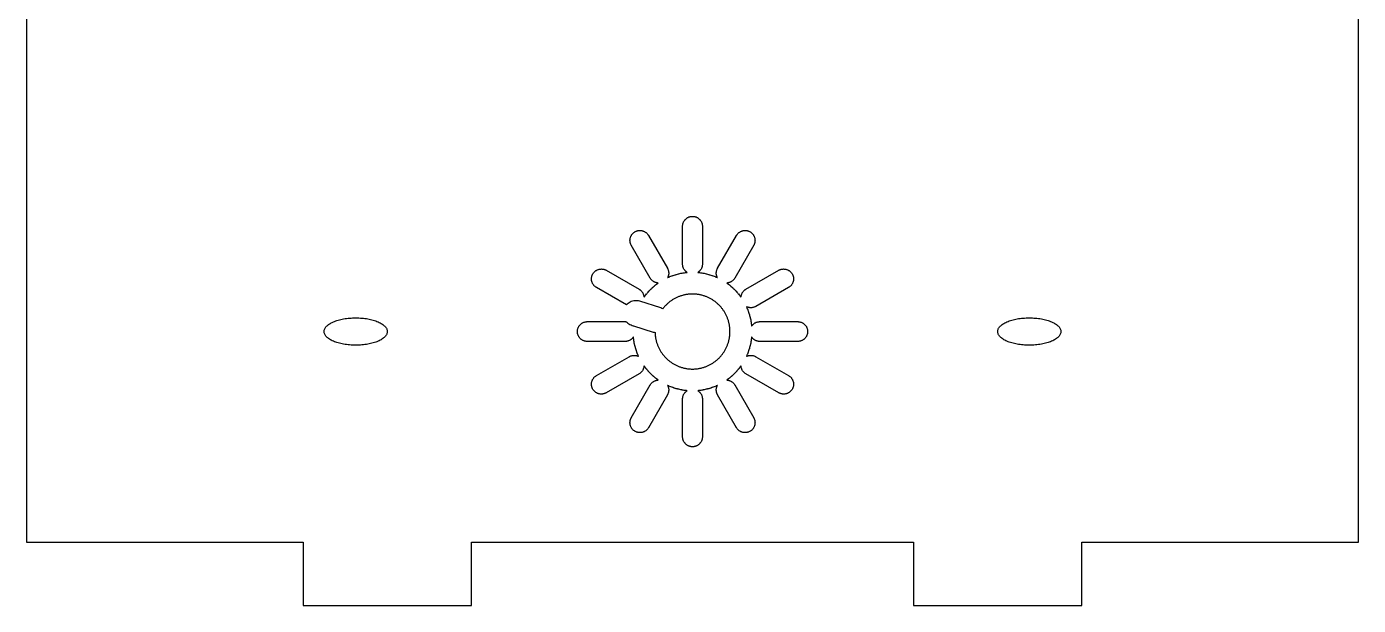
# Model space of a CAD drawing. Header units: millimetres. Extents: x 10 to 410, y 18 to 283.
# Drawn here: x 148 to 211.3, y 21 to 48.5 of the extents above; entities that cross this region are included whole.
import ezdxf

# ---------------------------------------------------------------- set-up
doc = ezdxf.new("R2010")
doc.units = ezdxf.units.MM
doc.layers.add('CUT', color=1, linetype='Continuous')

msp = doc.modelspace()

# ---------------------------------------------------------------- linework, layer by layer
at = {"layer": 'CUT'}
for points in [[(198.134, 147), (190.134, 147), (190.134, 144), (169.134, 144), (169.134, 147), (161.134, 147), (161.134, 144), (148, 144), (148, 24), (161.134, 24), (161.134, 21), (169.134, 21), (169.134, 24), (190.134, 24), (190.134, 21), (198.134, 21), (198.134, 24), (211.268, 24), (211.268, 144), (198.134, 144)], [(174.165, 34.033), (174.168, 34.059), (174.171, 34.08), (174.176, 34.103), (174.181, 34.124), (174.188, 34.148), (174.195, 34.169), (174.205, 34.192), (174.214, 34.211), (174.226, 34.232), (174.237, 34.251), (174.25, 34.27), (174.263, 34.288), (174.279, 34.307), (174.293, 34.323), (174.311, 34.341), (174.327, 34.355), (174.346, 34.371), (174.363, 34.384), (174.384, 34.398), (174.402, 34.409), (174.423, 34.42), (174.442, 34.429), (174.466, 34.439), (174.487, 34.446), (174.509, 34.453), (174.53, 34.458), (174.555, 34.463), (174.576, 34.466), (174.6, 34.469), (174.621, 34.47), (174.634, 34.47), (176.434, 34.47), (176.447, 34.47), (176.468, 34.469), (176.491, 34.466), (176.502, 34.465), (176.52, 34.444), (176.564, 34.404), (176.61, 34.369), (176.661, 34.338), (176.713, 34.312), (176.769, 34.292), (176.813, 34.278), (176.818, 34.271), (176.826, 34.259), (176.827, 34.271), (176.827, 34.273), (177.76, 33.978), (177.817, 33.963), (177.855, 33.957), (177.855, 33.93), (177.857, 33.895), (177.859, 33.86), (177.863, 33.826), (177.866, 33.791), (177.871, 33.756), (177.876, 33.722), (177.882, 33.687), (177.888, 33.653), (177.895, 33.619), (177.903, 33.584), (177.912, 33.55), (177.921, 33.517), (177.931, 33.483), (177.941, 33.45), (177.952, 33.417), (177.964, 33.384), (177.976, 33.351), (177.989, 33.319), (178.003, 33.287), (178.018, 33.255), (178.033, 33.223), (178.048, 33.192), (178.064, 33.161), (178.081, 33.13), (178.098, 33.1), (178.116, 33.07), (178.135, 33.04), (178.154, 33.011), (178.174, 32.982), (178.194, 32.954), (178.215, 32.926), (178.236, 32.898), (178.258, 32.871), (178.281, 32.844), (178.303, 32.818), (178.327, 32.792), (178.351, 32.766), (178.375, 32.741), (178.4, 32.717), (178.426, 32.693), (178.452, 32.67), (178.478, 32.646), (178.505, 32.624), (178.532, 32.602), (178.56, 32.581), (178.588, 32.56), (178.616, 32.54), (178.645, 32.52), (178.674, 32.501), (178.704, 32.482), (178.734, 32.464), (178.764, 32.447), (178.795, 32.43), (178.826, 32.414), (178.857, 32.398), (178.889, 32.384), (178.921, 32.369), (178.953, 32.355), (178.985, 32.343), (179.018, 32.33), (179.051, 32.318), (179.084, 32.307), (179.117, 32.297), (179.151, 32.287), (179.184, 32.278), (179.218, 32.269), (179.253, 32.261), (179.287, 32.254), (179.321, 32.248), (179.355, 32.242), (179.39, 32.237), (179.425, 32.232), (179.459, 32.229), (179.494, 32.226), (179.529, 32.223), (179.564, 32.221), (179.599, 32.22), (179.634, 32.22), (179.669, 32.22), (179.704, 32.221), (179.739, 32.223), (179.773, 32.226), (179.808, 32.229), (179.843, 32.232), (179.878, 32.237), (179.913, 32.242), (179.947, 32.248), (179.981, 32.254), (180.015, 32.261), (180.05, 32.269), (180.083, 32.278), (180.117, 32.287), (180.15, 32.297), (180.184, 32.307), (180.217, 32.318), (180.25, 32.33), (180.283, 32.342), (180.315, 32.355), (180.347, 32.369), (180.379, 32.384), (180.411, 32.398), (180.442, 32.414), (180.473, 32.43), (180.504, 32.447), (180.534, 32.464), (180.564, 32.482), (180.594, 32.501), (180.623, 32.52), (180.652, 32.54), (180.68, 32.56), (180.708, 32.581), (180.736, 32.602), (180.763, 32.624), (180.79, 32.646), (180.816, 32.67), (180.842, 32.693), (180.868, 32.717), (180.893, 32.742), (180.917, 32.766), (180.941, 32.792), (180.965, 32.818), (180.988, 32.844), (181.01, 32.871), (181.032, 32.898), (181.053, 32.926), (181.074, 32.954), (181.094, 32.982), (181.114, 33.011), (181.133, 33.04), (181.152, 33.07), (181.17, 33.1), (181.187, 33.13), (181.204, 33.161), (181.22, 33.192), (181.236, 33.223), (181.25, 33.255), (181.265, 33.286), (181.278, 33.319), (181.292, 33.351), (181.304, 33.384), (181.316, 33.417), (181.327, 33.45), (181.337, 33.483), (181.347, 33.517), (181.356, 33.551), (181.365, 33.584), (181.373, 33.619), (181.38, 33.653), (181.386, 33.687), (181.392, 33.722), (181.397, 33.756), (181.402, 33.791), (181.405, 33.825), (181.408, 33.86), (181.411, 33.895), (181.413, 33.93), (181.414, 33.965), (181.414, 34), (181.414, 34.035), (181.413, 34.07), (181.411, 34.105), (181.408, 34.14), (181.405, 34.175), (181.402, 34.209), (181.397, 34.244), (181.392, 34.278), (181.386, 34.313), (181.38, 34.347), (181.373, 34.381), (181.365, 34.416), (181.356, 34.449), (181.347, 34.483), (181.337, 34.517), (181.327, 34.55), (181.316, 34.583), (181.304, 34.616), (181.292, 34.649), (181.278, 34.681), (181.265, 34.714), (181.25, 34.745), (181.236, 34.777), (181.22, 34.808), (181.204, 34.839), (181.187, 34.87), (181.17, 34.9), (181.152, 34.93), (181.133, 34.96), (181.114, 34.989), (181.094, 35.018), (181.074, 35.046), (181.053, 35.074), (181.032, 35.102), (181.01, 35.129), (180.988, 35.156), (180.965, 35.182), (180.941, 35.208), (180.917, 35.234), (180.893, 35.258), (180.868, 35.283), (180.842, 35.307), (180.816, 35.33), (180.79, 35.354), (180.763, 35.376), (180.736, 35.398), (180.708, 35.419), (180.68, 35.44), (180.652, 35.46), (180.623, 35.48), (180.594, 35.499), (180.564, 35.518), (180.534, 35.536), (180.504, 35.553), (180.473, 35.57), (180.442, 35.586), (180.411, 35.602), (180.379, 35.616), (180.347, 35.631), (180.315, 35.645), (180.283, 35.658), (180.25, 35.67), (180.217, 35.682), (180.184, 35.693), (180.15, 35.703), (180.117, 35.713), (180.083, 35.722), (180.05, 35.731), (180.015, 35.739), (179.981, 35.746), (179.947, 35.752), (179.913, 35.758), (179.878, 35.763), (179.843, 35.768), (179.808, 35.771), (179.773, 35.774), (179.739, 35.777), (179.704, 35.779), (179.669, 35.78), (179.634, 35.78), (179.599, 35.78), (179.564, 35.779), (179.529, 35.777), (179.494, 35.774), (179.459, 35.771), (179.425, 35.768), (179.39, 35.763), (179.355, 35.758), (179.321, 35.752), (179.287, 35.746), (179.253, 35.739), (179.218, 35.731), (179.184, 35.722), (179.151, 35.713), (179.117, 35.703), (179.084, 35.693), (179.051, 35.682), (179.018, 35.67), (178.985, 35.657), (178.953, 35.645), (178.921, 35.631), (178.889, 35.616), (178.857, 35.602), (178.826, 35.586), (178.795, 35.57), (178.764, 35.553), (178.734, 35.536), (178.704, 35.518), (178.674, 35.499), (178.645, 35.48), (178.616, 35.46), (178.588, 35.44), (178.56, 35.419), (178.532, 35.398), (178.505, 35.376), (178.478, 35.354), (178.452, 35.33), (178.426, 35.307), (178.4, 35.283), (178.375, 35.259), (178.351, 35.234), (178.327, 35.208), (178.303, 35.182), (178.281, 35.156), (178.258, 35.129), (178.236, 35.102), (178.22, 35.081), (178.177, 35.102), (178.122, 35.122), (177.131, 35.436), (177.074, 35.451), (177.015, 35.46), (176.957, 35.464), (176.898, 35.461), (176.84, 35.454), (176.782, 35.44), (176.727, 35.421), (176.673, 35.396), (176.622, 35.366), (176.574, 35.332), (176.53, 35.293), (176.504, 35.264), (175.069, 36.093), (175.058, 36.1), (175.04, 36.111), (175.02, 36.125), (175.003, 36.139), (174.985, 36.155), (174.969, 36.17), (174.953, 36.188), (174.939, 36.204), (174.924, 36.223), (174.912, 36.241), (174.898, 36.262), (174.888, 36.281), (174.877, 36.303), (174.869, 36.323), (174.86, 36.346), (174.853, 36.367), (174.847, 36.391), (174.842, 36.412), (174.838, 36.435), (174.836, 36.457), (174.834, 36.482), (174.834, 36.504), (174.835, 36.527), (174.836, 36.548), (174.84, 36.574), (174.844, 36.595), (174.849, 36.619), (174.855, 36.639), (174.863, 36.663), (174.871, 36.683), (174.881, 36.704), (174.891, 36.724), (174.903, 36.746), (174.915, 36.764), (174.929, 36.783), (174.942, 36.8), (174.959, 36.82), (174.974, 36.835), (174.992, 36.851), (175.008, 36.865), (175.028, 36.88), (175.046, 36.892), (175.066, 36.905), (175.085, 36.916), (175.107, 36.927), (175.127, 36.935), (175.15, 36.944), (175.17, 36.95), (175.194, 36.957), (175.215, 36.961), (175.24, 36.966), (175.262, 36.968), (175.285, 36.969), (175.306, 36.97), (175.332, 36.969), (175.353, 36.967), (175.377, 36.964), (175.398, 36.96), (175.423, 36.955), (175.444, 36.949), (175.466, 36.941), (175.486, 36.933), (175.509, 36.923), (175.528, 36.913), (175.539, 36.907), (177.098, 36.007), (177.108, 36), (177.127, 35.989), (177.146, 35.975), (177.163, 35.961), (177.181, 35.946), (177.197, 35.931), (177.214, 35.911), (177.228, 35.895), (177.242, 35.877), (177.255, 35.859), (177.268, 35.838), (177.279, 35.819), (177.289, 35.797), (177.298, 35.777), (177.307, 35.754), (177.313, 35.733), (177.319, 35.71), (177.324, 35.689), (177.328, 35.664), (177.331, 35.642), (177.332, 35.628), (177.35, 35.653), (177.352, 35.657), (177.355, 35.661), (177.356, 35.662), (177.382, 35.698), (177.384, 35.701), (177.388, 35.705), (177.389, 35.706), (177.416, 35.742), (177.419, 35.746), (177.423, 35.75), (177.451, 35.785), (177.454, 35.789), (177.457, 35.793), (177.486, 35.827), (177.49, 35.832), (177.493, 35.835), (177.523, 35.869), (177.523, 35.87), (177.526, 35.874), (177.529, 35.877), (177.56, 35.911), (177.561, 35.912), (177.565, 35.916), (177.567, 35.918), (177.598, 35.951), (177.598, 35.951), (177.602, 35.955), (177.604, 35.958), (177.636, 35.99), (177.64, 35.995), (177.644, 35.998), (177.676, 36.029), (177.679, 36.032), (177.683, 36.036), (177.683, 36.036), (177.716, 36.067), (177.718, 36.069), (177.722, 36.073), (177.724, 36.074), (177.757, 36.105), (177.758, 36.105), (177.762, 36.109), (177.765, 36.111), (177.798, 36.141), (177.802, 36.144), (177.807, 36.148), (177.841, 36.177), (177.842, 36.177), (177.846, 36.181), (177.849, 36.183), (177.884, 36.211), (177.886, 36.213), (177.891, 36.216), (177.892, 36.218), (177.928, 36.245), (177.931, 36.248), (177.936, 36.251), (177.972, 36.278), (177.975, 36.28), (177.979, 36.283), (177.981, 36.284), (178.006, 36.302), (177.992, 36.303), (177.97, 36.306), (177.945, 36.31), (177.924, 36.315), (177.9, 36.321), (177.88, 36.327), (177.857, 36.336), (177.837, 36.345), (177.815, 36.355), (177.796, 36.366), (177.776, 36.378), (177.759, 36.39), (177.738, 36.407), (177.721, 36.421), (177.704, 36.437), (177.689, 36.452), (177.673, 36.47), (177.66, 36.487), (177.645, 36.508), (177.633, 36.526), (177.627, 36.536), (176.727, 38.095), (176.721, 38.106), (176.711, 38.126), (176.701, 38.147), (176.693, 38.167), (176.685, 38.191), (176.679, 38.212), (176.674, 38.236), (176.67, 38.257), (176.667, 38.281), (176.665, 38.302), (176.664, 38.326), (176.664, 38.348), (176.666, 38.373), (176.669, 38.395), (176.673, 38.419), (176.677, 38.44), (176.684, 38.464), (176.69, 38.484), (176.699, 38.507), (176.707, 38.527), (176.718, 38.549), (176.729, 38.568), (176.741, 38.588), (176.753, 38.605), (176.769, 38.626), (176.783, 38.643), (176.8, 38.66), (176.815, 38.675), (176.833, 38.691), (176.85, 38.704), (176.871, 38.719), (176.889, 38.731), (176.91, 38.743), (176.93, 38.753), (176.951, 38.763), (176.971, 38.771), (176.995, 38.779), (177.015, 38.785), (177.04, 38.791), (177.061, 38.794), (177.084, 38.797), (177.106, 38.799), (177.13, 38.8), (177.152, 38.8), (177.177, 38.798), (177.199, 38.796), (177.223, 38.791), (177.244, 38.787), (177.267, 38.781), (177.288, 38.774), (177.311, 38.765), (177.331, 38.757), (177.352, 38.746), (177.371, 38.736), (177.392, 38.723), (177.41, 38.71), (177.43, 38.695), (177.446, 38.681), (177.464, 38.665), (177.479, 38.649), (177.495, 38.631), (177.509, 38.614), (177.523, 38.593), (177.535, 38.575), (177.541, 38.565), (178.441, 37.006), (178.447, 36.996), (178.457, 36.977), (178.467, 36.954), (178.475, 36.933), (178.483, 36.91), (178.489, 36.889), (178.494, 36.866), (178.498, 36.845), (178.501, 36.821), (178.503, 36.799), (178.504, 36.774), (178.503, 36.752), (178.502, 36.728), (178.499, 36.707), (178.496, 36.683), (178.491, 36.662), (178.484, 36.638), (178.478, 36.617), (178.469, 36.594), (178.461, 36.574), (178.454, 36.561), (178.456, 36.562), (178.458, 36.563), (178.499, 36.582), (178.504, 36.584), (178.509, 36.586), (178.55, 36.603), (178.554, 36.605), (178.56, 36.607), (178.602, 36.624), (178.607, 36.626), (178.611, 36.628), (178.652, 36.644), (178.657, 36.645), (178.663, 36.648), (178.705, 36.663), (178.709, 36.664), (178.714, 36.666), (178.715, 36.666), (178.758, 36.68), (178.761, 36.682), (178.766, 36.683), (178.767, 36.683), (178.81, 36.697), (178.815, 36.698), (178.82, 36.7), (178.863, 36.713), (178.868, 36.714), (178.873, 36.715), (178.874, 36.716), (178.917, 36.727), (178.921, 36.728), (178.927, 36.73), (178.971, 36.741), (178.975, 36.742), (178.98, 36.743), (178.981, 36.743), (179.025, 36.753), (179.029, 36.754), (179.034, 36.755), (179.034, 36.755), (179.079, 36.765), (179.083, 36.766), (179.088, 36.767), (179.089, 36.767), (179.133, 36.775), (179.137, 36.776), (179.142, 36.777), (179.143, 36.777), (179.188, 36.784), (179.193, 36.785), (179.198, 36.786), (179.243, 36.793), (179.246, 36.793), (179.252, 36.794), (179.252, 36.794), (179.297, 36.8), (179.301, 36.8), (179.306, 36.801), (179.307, 36.801), (179.352, 36.806), (179.356, 36.806), (179.361, 36.807), (179.363, 36.807), (179.375, 36.808), (179.363, 36.816), (179.346, 36.829), (179.327, 36.845), (179.311, 36.859), (179.293, 36.877), (179.279, 36.893), (179.263, 36.912), (179.25, 36.93), (179.237, 36.949), (179.226, 36.968), (179.214, 36.989), (179.205, 37.008), (179.195, 37.031), (179.188, 37.052), (179.181, 37.076), (179.176, 37.097), (179.171, 37.12), (179.168, 37.141), (179.165, 37.167), (179.164, 37.188), (179.164, 37.2), (179.164, 39), (179.164, 39.012), (179.165, 39.033), (179.168, 39.059), (179.171, 39.08), (179.176, 39.103), (179.181, 39.124), (179.188, 39.148), (179.195, 39.169), (179.205, 39.192), (179.214, 39.211), (179.226, 39.232), (179.237, 39.251), (179.25, 39.27), (179.263, 39.288), (179.279, 39.307), (179.293, 39.323), (179.311, 39.341), (179.327, 39.355), (179.346, 39.371), (179.363, 39.384), (179.384, 39.398), (179.402, 39.409), (179.423, 39.42), (179.442, 39.429), (179.466, 39.439), (179.487, 39.446), (179.509, 39.453), (179.53, 39.458), (179.555, 39.463), (179.576, 39.466), (179.6, 39.469), (179.621, 39.47), (179.647, 39.47), (179.668, 39.469), (179.691, 39.466), (179.713, 39.463), (179.738, 39.458), (179.759, 39.453), (179.781, 39.446), (179.801, 39.439), (179.826, 39.429), (179.845, 39.42), (179.866, 39.408), (179.885, 39.397), (179.905, 39.384), (179.922, 39.371), (179.941, 39.355), (179.957, 39.341), (179.975, 39.323), (179.989, 39.307), (180.005, 39.288), (180.018, 39.271), (180.031, 39.251), (180.042, 39.232), (180.054, 39.21), (180.063, 39.191), (180.072, 39.169), (180.08, 39.148), (180.087, 39.124), (180.092, 39.103), (180.097, 39.08), (180.1, 39.059), (180.103, 39.034), (180.104, 39.013), (180.104, 39), (180.104, 37.2), (180.104, 37.187), (180.103, 37.166), (180.1, 37.141), (180.097, 37.12), (180.092, 37.097), (180.087, 37.076), (180.08, 37.052), (180.072, 37.031), (180.063, 37.009), (180.054, 36.99), (180.042, 36.968), (180.031, 36.949), (180.018, 36.929), (180.005, 36.912), (179.989, 36.893), (179.975, 36.877), (179.957, 36.859), (179.941, 36.845), (179.922, 36.829), (179.905, 36.816), (179.893, 36.808), (179.905, 36.807), (179.907, 36.807), (179.912, 36.806), (179.916, 36.806), (179.961, 36.801), (179.962, 36.801), (179.967, 36.8), (179.971, 36.8), (180.016, 36.794), (180.017, 36.794), (180.022, 36.793), (180.025, 36.793), (180.07, 36.786), (180.076, 36.785), (180.081, 36.784), (180.125, 36.777), (180.126, 36.777), (180.131, 36.776), (180.135, 36.775), (180.179, 36.767), (180.18, 36.767), (180.185, 36.766), (180.189, 36.765), (180.234, 36.755), (180.235, 36.755), (180.24, 36.754), (180.243, 36.753), (180.287, 36.743), (180.288, 36.743), (180.293, 36.742), (180.297, 36.741), (180.341, 36.73), (180.346, 36.728), (180.351, 36.727), (180.394, 36.716), (180.395, 36.715), (180.4, 36.714), (180.404, 36.713), (180.448, 36.7), (180.449, 36.7), (180.454, 36.698), (180.458, 36.697), (180.501, 36.683), (180.506, 36.682), (180.51, 36.68), (180.553, 36.666), (180.554, 36.666), (180.559, 36.664), (180.563, 36.663), (180.605, 36.647), (180.61, 36.646), (180.615, 36.644), (180.657, 36.628), (180.663, 36.626), (180.667, 36.624), (180.708, 36.607), (180.713, 36.605), (180.718, 36.603), (180.759, 36.586), (180.766, 36.583), (180.77, 36.581), (180.81, 36.563), (180.812, 36.562), (180.814, 36.561), (180.807, 36.574), (180.799, 36.594), (180.79, 36.617), (180.784, 36.638), (180.777, 36.661), (180.773, 36.682), (180.769, 36.707), (180.766, 36.728), (180.764, 36.753), (180.764, 36.775), (180.765, 36.799), (180.767, 36.821), (180.77, 36.844), (180.774, 36.865), (180.779, 36.889), (180.785, 36.91), (180.793, 36.934), (180.801, 36.955), (180.811, 36.976), (180.821, 36.995), (180.827, 37.006), (181.727, 38.565), (181.733, 38.575), (181.745, 38.593), (181.76, 38.614), (181.773, 38.631), (181.789, 38.649), (181.804, 38.665), (181.821, 38.681), (181.838, 38.695), (181.858, 38.71), (181.876, 38.723), (181.897, 38.736), (181.916, 38.746), (181.937, 38.757), (181.957, 38.765), (181.98, 38.774), (182, 38.781), (182.024, 38.787), (182.045, 38.791), (182.069, 38.796), (182.091, 38.798), (182.116, 38.8), (182.138, 38.8), (182.162, 38.799), (182.184, 38.797), (182.207, 38.794), (182.228, 38.79), (182.252, 38.785), (182.273, 38.779), (182.297, 38.771), (182.317, 38.763), (182.338, 38.753), (182.358, 38.743), (182.38, 38.731), (182.398, 38.719), (182.418, 38.704), (182.435, 38.691), (182.453, 38.675), (182.468, 38.66), (182.485, 38.643), (182.499, 38.626), (182.514, 38.606), (182.526, 38.588), (182.539, 38.568), (182.55, 38.549), (182.561, 38.527), (182.569, 38.507), (182.578, 38.484), (182.584, 38.464), (182.591, 38.439), (182.596, 38.418), (182.599, 38.395), (182.602, 38.373), (182.603, 38.349), (182.604, 38.328), (182.603, 38.302), (182.601, 38.281), (182.598, 38.256), (182.594, 38.235), (182.589, 38.212), (182.583, 38.191), (182.575, 38.168), (182.567, 38.148), (182.557, 38.125), (182.547, 38.106), (182.541, 38.095), (181.641, 36.536), (181.635, 36.526), (181.623, 36.508), (181.609, 36.488), (181.595, 36.471), (181.579, 36.452), (181.564, 36.437), (181.546, 36.42), (181.53, 36.406), (181.509, 36.39), (181.491, 36.378), (181.472, 36.366), (181.453, 36.356), (181.431, 36.345), (181.411, 36.336), (181.388, 36.327), (181.367, 36.321), (181.344, 36.315), (181.323, 36.31), (181.298, 36.306), (181.276, 36.303), (181.262, 36.302), (181.287, 36.284), (181.289, 36.283), (181.293, 36.28), (181.296, 36.278), (181.332, 36.252), (181.335, 36.25), (181.339, 36.246), (181.34, 36.245), (181.376, 36.218), (181.38, 36.215), (181.384, 36.211), (181.419, 36.183), (181.422, 36.181), (181.426, 36.177), (181.427, 36.177), (181.461, 36.148), (181.463, 36.146), (181.467, 36.143), (181.47, 36.141), (181.504, 36.111), (181.508, 36.107), (181.511, 36.104), (181.544, 36.074), (181.546, 36.073), (181.55, 36.069), (181.552, 36.067), (181.585, 36.036), (181.588, 36.034), (181.592, 36.03), (181.592, 36.029), (181.624, 35.998), (181.626, 35.996), (181.63, 35.992), (181.632, 35.99), (181.663, 35.958), (181.664, 35.958), (181.668, 35.954), (181.67, 35.951), (181.701, 35.918), (181.703, 35.916), (181.707, 35.912), (181.708, 35.91), (181.739, 35.877), (181.741, 35.874), (181.745, 35.87), (181.775, 35.836), (181.777, 35.833), (181.78, 35.829), (181.782, 35.827), (181.811, 35.793), (181.811, 35.792), (181.815, 35.788), (181.817, 35.785), (181.845, 35.75), (181.849, 35.746), (181.852, 35.742), (181.879, 35.706), (181.88, 35.705), (181.884, 35.701), (181.886, 35.698), (181.912, 35.662), (181.913, 35.661), (181.916, 35.657), (181.918, 35.653), (181.936, 35.628), (181.937, 35.643), (181.94, 35.665), (181.944, 35.689), (181.949, 35.71), (181.955, 35.733), (181.961, 35.754), (181.97, 35.776), (181.978, 35.796), (181.989, 35.819), (182, 35.838), (182.013, 35.859), (182.025, 35.877), (182.04, 35.896), (182.054, 35.912), (182.071, 35.93), (182.086, 35.945), (182.105, 35.961), (182.122, 35.975), (182.142, 35.989), (182.16, 36.001), (182.17, 36.007), (183.729, 36.907), (183.74, 36.913), (183.759, 36.923), (183.782, 36.933), (183.802, 36.941), (183.824, 36.948), (183.845, 36.954), (183.87, 36.96), (183.891, 36.964), (183.915, 36.967), (183.936, 36.969), (183.962, 36.97), (183.983, 36.969), (184.006, 36.968), (184.028, 36.966), (184.053, 36.961), (184.074, 36.957), (184.097, 36.951), (184.118, 36.944), (184.141, 36.935), (184.161, 36.927), (184.183, 36.916), (184.202, 36.905), (184.223, 36.892), (184.241, 36.88), (184.259, 36.866), (184.276, 36.852), (184.294, 36.834), (184.309, 36.819), (184.326, 36.8), (184.339, 36.783), (184.353, 36.764), (184.365, 36.746), (184.377, 36.725), (184.387, 36.705), (184.397, 36.682), (184.405, 36.662), (184.413, 36.64), (184.419, 36.62), (184.425, 36.594), (184.428, 36.573), (184.431, 36.55), (184.433, 36.528), (184.434, 36.503), (184.434, 36.481), (184.432, 36.458), (184.43, 36.436), (184.425, 36.411), (184.421, 36.39), (184.415, 36.367), (184.408, 36.346), (184.399, 36.323), (184.391, 36.303), (184.38, 36.281), (184.369, 36.262), (184.356, 36.241), (184.344, 36.223), (184.33, 36.205), (184.316, 36.189), (184.299, 36.17), (184.283, 36.155), (184.264, 36.138), (184.247, 36.125), (184.228, 36.111), (184.21, 36.1), (184.199, 36.093), (182.64, 35.193), (182.63, 35.187), (182.611, 35.177), (182.588, 35.167), (182.567, 35.159), (182.545, 35.151), (182.524, 35.145), (182.499, 35.14), (182.478, 35.136), (182.455, 35.133), (182.433, 35.131), (182.408, 35.13), (182.386, 35.131), (182.363, 35.132), (182.342, 35.134), (182.316, 35.139), (182.295, 35.143), (182.272, 35.15), (182.251, 35.156), (182.228, 35.165), (182.208, 35.173), (182.195, 35.18), (182.197, 35.176), (182.216, 35.135), (182.217, 35.133), (182.219, 35.128), (182.22, 35.125), (182.237, 35.084), (182.239, 35.08), (182.241, 35.075), (182.241, 35.075), (182.258, 35.033), (182.258, 35.032), (182.26, 35.027), (182.262, 35.023), (182.278, 34.981), (182.279, 34.977), (182.281, 34.972), (182.281, 34.971), (182.297, 34.929), (182.298, 34.924), (182.3, 34.919), (182.314, 34.876), (182.316, 34.872), (182.318, 34.866), (182.331, 34.823), (182.333, 34.818), (182.334, 34.814), (182.347, 34.77), (182.348, 34.766), (182.349, 34.761), (182.349, 34.76), (182.361, 34.717), (182.361, 34.716), (182.363, 34.711), (182.364, 34.707), (182.375, 34.664), (182.376, 34.659), (182.377, 34.653), (182.387, 34.609), (182.388, 34.605), (182.389, 34.6), (182.389, 34.6), (182.399, 34.555), (182.4, 34.551), (182.401, 34.546), (182.401, 34.545), (182.409, 34.501), (182.41, 34.497), (182.411, 34.492), (182.411, 34.491), (182.418, 34.446), (182.419, 34.442), (182.42, 34.437), (182.42, 34.436), (182.427, 34.392), (182.427, 34.388), (182.428, 34.383), (182.428, 34.381), (182.434, 34.337), (182.434, 34.332), (182.435, 34.326), (182.44, 34.281), (182.44, 34.278), (182.441, 34.273), (182.441, 34.271), (182.442, 34.259), (182.45, 34.27), (182.463, 34.288), (182.479, 34.307), (182.493, 34.323), (182.511, 34.341), (182.527, 34.355), (182.546, 34.371), (182.563, 34.384), (182.584, 34.398), (182.602, 34.409), (182.623, 34.42), (182.642, 34.429), (182.666, 34.439), (182.687, 34.446), (182.709, 34.453), (182.73, 34.458), (182.755, 34.463), (182.776, 34.466), (182.8, 34.469), (182.821, 34.47), (182.834, 34.47), (184.634, 34.47), (184.647, 34.47), (184.668, 34.469), (184.691, 34.466), (184.713, 34.463), (184.738, 34.458), (184.759, 34.453), (184.781, 34.446), (184.801, 34.439), (184.826, 34.429), (184.845, 34.42), (184.866, 34.408), (184.885, 34.397), (184.905, 34.384), (184.922, 34.371), (184.941, 34.355), (184.957, 34.341), (184.975, 34.323), (184.989, 34.307), (185.005, 34.288), (185.018, 34.271), (185.031, 34.251), (185.042, 34.232), (185.054, 34.21), (185.063, 34.191), (185.072, 34.169), (185.08, 34.148), (185.087, 34.124), (185.092, 34.103), (185.097, 34.08), (185.1, 34.059), (185.103, 34.034), (185.104, 34.013), (185.104, 33.987), (185.103, 33.966), (185.1, 33.941), (185.097, 33.92), (185.092, 33.897), (185.087, 33.876), (185.08, 33.852), (185.072, 33.831), (185.063, 33.809), (185.054, 33.79), (185.042, 33.768), (185.031, 33.749), (185.018, 33.729), (185.005, 33.712), (184.989, 33.693), (184.975, 33.677), (184.957, 33.659), (184.941, 33.645), (184.922, 33.629), (184.905, 33.616), (184.885, 33.603), (184.866, 33.592), (184.845, 33.58), (184.826, 33.571), (184.801, 33.561), (184.781, 33.554), (184.759, 33.547), (184.738, 33.542), (184.713, 33.537), (184.691, 33.534), (184.668, 33.531), (184.647, 33.53), (184.634, 33.53), (182.834, 33.53), (182.821, 33.53), (182.8, 33.531), (182.776, 33.534), (182.755, 33.537), (182.73, 33.542), (182.709, 33.547), (182.687, 33.554), (182.666, 33.561), (182.642, 33.571), (182.623, 33.58), (182.602, 33.591), (182.584, 33.602), (182.563, 33.616), (182.546, 33.629), (182.527, 33.645), (182.511, 33.659), (182.493, 33.677), (182.479, 33.693), (182.463, 33.712), (182.45, 33.73), (182.442, 33.741), (182.441, 33.729), (182.441, 33.727), (182.44, 33.722), (182.44, 33.719), (182.435, 33.674), (182.434, 33.668), (182.434, 33.663), (182.428, 33.619), (182.428, 33.617), (182.427, 33.612), (182.427, 33.608), (182.42, 33.564), (182.42, 33.563), (182.419, 33.558), (182.418, 33.554), (182.411, 33.509), (182.411, 33.508), (182.41, 33.503), (182.409, 33.499), (182.401, 33.455), (182.401, 33.454), (182.4, 33.449), (182.399, 33.445), (182.389, 33.4), (182.389, 33.4), (182.388, 33.395), (182.387, 33.391), (182.377, 33.347), (182.376, 33.341), (182.375, 33.336), (182.364, 33.293), (182.363, 33.289), (182.361, 33.284), (182.361, 33.283), (182.349, 33.24), (182.349, 33.239), (182.348, 33.234), (182.347, 33.23), (182.334, 33.186), (182.333, 33.182), (182.331, 33.177), (182.318, 33.134), (182.316, 33.128), (182.314, 33.124), (182.3, 33.081), (182.298, 33.076), (182.297, 33.071), (182.281, 33.029), (182.281, 33.028), (182.279, 33.023), (182.278, 33.019), (182.262, 32.977), (182.26, 32.973), (182.258, 32.968), (182.258, 32.967), (182.241, 32.925), (182.241, 32.925), (182.239, 32.92), (182.237, 32.916), (182.22, 32.875), (182.219, 32.872), (182.217, 32.867), (182.216, 32.865), (182.197, 32.824), (182.195, 32.82), (182.208, 32.827), (182.228, 32.835), (182.251, 32.844), (182.272, 32.85), (182.295, 32.857), (182.316, 32.861), (182.342, 32.866), (182.363, 32.868), (182.386, 32.869), (182.408, 32.87), (182.433, 32.869), (182.455, 32.867), (182.478, 32.864), (182.499, 32.86), (182.524, 32.855), (182.545, 32.849), (182.567, 32.841), (182.588, 32.833), (182.611, 32.823), (182.63, 32.813), (182.64, 32.807), (184.199, 31.907), (184.21, 31.9), (184.228, 31.889), (184.247, 31.875), (184.264, 31.862), (184.283, 31.845), (184.299, 31.83), (184.316, 31.811), (184.33, 31.795), (184.344, 31.777), (184.356, 31.759), (184.369, 31.738), (184.38, 31.719), (184.391, 31.697), (184.399, 31.677), (184.408, 31.654), (184.415, 31.633), (184.421, 31.61), (184.425, 31.589), (184.43, 31.564), (184.432, 31.542), (184.434, 31.519), (184.434, 31.497), (184.433, 31.472), (184.431, 31.45), (184.428, 31.427), (184.425, 31.406), (184.419, 31.38), (184.413, 31.36), (184.405, 31.338), (184.397, 31.318), (184.387, 31.295), (184.377, 31.275), (184.365, 31.254), (184.353, 31.236), (184.339, 31.217), (184.326, 31.2), (184.309, 31.181), (184.294, 31.166), (184.276, 31.148), (184.259, 31.134), (184.241, 31.12), (184.223, 31.108), (184.202, 31.095), (184.183, 31.084), (184.161, 31.073), (184.141, 31.065), (184.118, 31.056), (184.097, 31.049), (184.074, 31.043), (184.053, 31.039), (184.028, 31.034), (184.006, 31.032), (183.983, 31.031), (183.962, 31.03), (183.936, 31.031), (183.915, 31.033), (183.891, 31.036), (183.87, 31.04), (183.845, 31.046), (183.824, 31.052), (183.802, 31.059), (183.782, 31.067), (183.759, 31.077), (183.74, 31.087), (183.729, 31.093), (182.17, 31.993), (182.16, 31.999), (182.142, 32.011), (182.122, 32.025), (182.105, 32.039), (182.086, 32.055), (182.071, 32.07), (182.054, 32.088), (182.04, 32.104), (182.025, 32.123), (182.013, 32.141), (182, 32.162), (181.989, 32.181), (181.978, 32.204), (181.97, 32.224), (181.961, 32.246), (181.955, 32.267), (181.949, 32.29), (181.944, 32.311), (181.94, 32.335), (181.937, 32.357), (181.936, 32.372), (181.918, 32.347), (181.916, 32.343), (181.913, 32.339), (181.912, 32.338), (181.886, 32.302), (181.884, 32.299), (181.88, 32.295), (181.879, 32.294), (181.852, 32.258), (181.849, 32.254), (181.845, 32.25), (181.817, 32.215), (181.815, 32.212), (181.811, 32.208), (181.811, 32.207), (181.782, 32.173), (181.78, 32.171), (181.777, 32.167), (181.775, 32.164), (181.745, 32.13), (181.741, 32.126), (181.739, 32.123), (181.708, 32.09), (181.707, 32.088), (181.703, 32.084), (181.701, 32.082), (181.67, 32.049), (181.668, 32.046), (181.664, 32.042), (181.663, 32.042), (181.632, 32.01), (181.63, 32.008), (181.626, 32.004), (181.624, 32.002), (181.592, 31.971), (181.592, 31.97), (181.588, 31.966), (181.585, 31.964), (181.552, 31.933), (181.55, 31.931), (181.546, 31.927), (181.544, 31.926), (181.511, 31.896), (181.508, 31.893), (181.504, 31.889), (181.47, 31.859), (181.467, 31.857), (181.463, 31.854), (181.461, 31.852), (181.427, 31.823), (181.426, 31.823), (181.422, 31.819), (181.419, 31.817), (181.384, 31.789), (181.38, 31.785), (181.376, 31.782), (181.34, 31.755), (181.339, 31.754), (181.335, 31.75), (181.332, 31.748), (181.296, 31.722), (181.293, 31.72), (181.289, 31.717), (181.287, 31.716), (181.262, 31.698), (181.276, 31.697), (181.298, 31.694), (181.323, 31.69), (181.344, 31.685), (181.367, 31.679), (181.388, 31.673), (181.411, 31.664), (181.431, 31.655), (181.453, 31.644), (181.472, 31.634), (181.491, 31.622), (181.509, 31.61), (181.53, 31.594), (181.546, 31.58), (181.564, 31.563), (181.579, 31.548), (181.595, 31.529), (181.609, 31.512), (181.623, 31.492), (181.635, 31.474), (181.641, 31.464), (182.541, 29.905), (182.547, 29.894), (182.557, 29.875), (182.567, 29.852), (182.575, 29.832), (182.583, 29.809), (182.589, 29.788), (182.594, 29.765), (182.598, 29.744), (182.601, 29.719), (182.603, 29.698), (182.604, 29.672), (182.603, 29.651), (182.602, 29.627), (182.599, 29.605), (182.596, 29.582), (182.591, 29.561), (182.584, 29.536), (182.578, 29.516), (182.569, 29.493), (182.561, 29.473), (182.55, 29.451), (182.539, 29.432), (182.526, 29.412), (182.514, 29.394), (182.499, 29.374), (182.485, 29.357), (182.468, 29.34), (182.453, 29.325), (182.435, 29.309), (182.418, 29.296), (182.398, 29.281), (182.38, 29.269), (182.358, 29.257), (182.338, 29.247), (182.317, 29.237), (182.297, 29.229), (182.273, 29.221), (182.252, 29.215), (182.228, 29.21), (182.207, 29.206), (182.184, 29.203), (182.162, 29.201), (182.138, 29.2), (182.116, 29.2), (182.091, 29.202), (182.069, 29.204), (182.045, 29.209), (182.024, 29.213), (182, 29.219), (181.98, 29.226), (181.957, 29.235), (181.937, 29.243), (181.916, 29.254), (181.897, 29.264), (181.876, 29.277), (181.858, 29.29), (181.838, 29.305), (181.821, 29.319), (181.804, 29.335), (181.789, 29.351), (181.773, 29.369), (181.76, 29.386), (181.745, 29.407), (181.733, 29.425), (181.727, 29.435), (180.827, 30.994), (180.821, 31.005), (180.811, 31.024), (180.801, 31.045), (180.793, 31.066), (180.785, 31.09), (180.779, 31.111), (180.774, 31.135), (180.77, 31.156), (180.767, 31.179), (180.765, 31.201), (180.764, 31.225), (180.764, 31.247), (180.766, 31.272), (180.769, 31.293), (180.773, 31.318), (180.777, 31.339), (180.784, 31.362), (180.79, 31.383), (180.799, 31.406), (180.807, 31.426), (180.814, 31.439), (180.812, 31.438), (180.81, 31.437), (180.77, 31.419), (180.766, 31.417), (180.759, 31.414), (180.718, 31.397), (180.713, 31.395), (180.708, 31.393), (180.667, 31.376), (180.663, 31.374), (180.657, 31.372), (180.615, 31.356), (180.61, 31.354), (180.605, 31.353), (180.563, 31.337), (180.559, 31.336), (180.554, 31.334), (180.553, 31.334), (180.51, 31.32), (180.506, 31.318), (180.501, 31.317), (180.458, 31.303), (180.454, 31.302), (180.449, 31.3), (180.448, 31.3), (180.404, 31.287), (180.4, 31.286), (180.395, 31.285), (180.394, 31.284), (180.351, 31.273), (180.346, 31.272), (180.341, 31.27), (180.297, 31.259), (180.293, 31.258), (180.288, 31.257), (180.287, 31.257), (180.243, 31.247), (180.24, 31.246), (180.235, 31.245), (180.234, 31.245), (180.189, 31.235), (180.185, 31.234), (180.18, 31.233), (180.179, 31.233), (180.135, 31.225), (180.131, 31.224), (180.126, 31.223), (180.125, 31.223), (180.081, 31.216), (180.076, 31.215), (180.07, 31.214), (180.025, 31.207), (180.022, 31.207), (180.017, 31.206), (180.016, 31.206), (179.971, 31.2), (179.967, 31.2), (179.962, 31.199), (179.961, 31.199), (179.916, 31.194), (179.912, 31.194), (179.907, 31.193), (179.905, 31.193), (179.893, 31.192), (179.905, 31.184), (179.922, 31.171), (179.941, 31.155), (179.957, 31.141), (179.975, 31.123), (179.989, 31.107), (180.005, 31.088), (180.018, 31.071), (180.031, 31.051), (180.042, 31.032), (180.054, 31.01), (180.063, 30.991), (180.072, 30.969), (180.08, 30.948), (180.087, 30.924), (180.092, 30.903), (180.097, 30.88), (180.1, 30.859), (180.103, 30.834), (180.104, 30.813), (180.104, 30.8), (180.104, 29), (180.104, 28.987), (180.103, 28.966), (180.1, 28.941), (180.097, 28.92), (180.092, 28.897), (180.087, 28.876), (180.08, 28.852), (180.072, 28.831), (180.063, 28.809), (180.054, 28.79), (180.042, 28.768), (180.031, 28.749), (180.018, 28.729), (180.005, 28.712), (179.989, 28.693), (179.975, 28.677), (179.957, 28.659), (179.941, 28.645), (179.922, 28.629), (179.905, 28.616), (179.885, 28.603), (179.866, 28.592), (179.845, 28.58), (179.826, 28.571), (179.801, 28.561), (179.781, 28.554), (179.759, 28.547), (179.738, 28.542), (179.713, 28.537), (179.691, 28.534), (179.668, 28.531), (179.647, 28.53), (179.621, 28.53), (179.6, 28.531), (179.576, 28.534), (179.555, 28.537), (179.53, 28.542), (179.509, 28.547), (179.487, 28.554), (179.466, 28.561), (179.442, 28.571), (179.423, 28.58), (179.402, 28.591), (179.384, 28.602), (179.363, 28.616), (179.346, 28.629), (179.327, 28.645), (179.311, 28.659), (179.293, 28.677), (179.279, 28.693), (179.263, 28.712), (179.25, 28.73), (179.237, 28.749), (179.226, 28.768), (179.214, 28.789), (179.205, 28.808), (179.195, 28.831), (179.188, 28.852), (179.181, 28.876), (179.176, 28.897), (179.171, 28.92), (179.168, 28.941), (179.165, 28.967), (179.164, 28.988), (179.164, 29), (179.164, 30.8), (179.164, 30.812), (179.165, 30.833), (179.168, 30.859), (179.171, 30.88), (179.176, 30.903), (179.181, 30.924), (179.188, 30.948), (179.195, 30.969), (179.205, 30.992), (179.214, 31.011), (179.226, 31.032), (179.237, 31.051), (179.25, 31.07), (179.263, 31.088), (179.279, 31.107), (179.293, 31.123), (179.311, 31.141), (179.327, 31.155), (179.346, 31.171), (179.363, 31.184), (179.375, 31.192), (179.363, 31.193), (179.361, 31.193), (179.356, 31.194), (179.352, 31.194), (179.307, 31.199), (179.306, 31.199), (179.301, 31.2), (179.297, 31.2), (179.252, 31.206), (179.252, 31.206), (179.246, 31.207), (179.243, 31.207), (179.198, 31.214), (179.193, 31.215), (179.188, 31.216), (179.143, 31.223), (179.142, 31.223), (179.137, 31.224), (179.133, 31.225), (179.089, 31.233), (179.088, 31.233), (179.083, 31.234), (179.079, 31.235), (179.034, 31.245), (179.034, 31.245), (179.029, 31.246), (179.025, 31.247), (178.981, 31.257), (178.98, 31.257), (178.975, 31.258), (178.971, 31.259), (178.927, 31.27), (178.921, 31.272), (178.917, 31.273), (178.874, 31.284), (178.873, 31.285), (178.868, 31.286), (178.863, 31.287), (178.82, 31.3), (178.815, 31.302), (178.81, 31.303), (178.767, 31.317), (178.766, 31.317), (178.761, 31.318), (178.758, 31.32), (178.715, 31.334), (178.714, 31.334), (178.709, 31.336), (178.705, 31.337), (178.663, 31.352), (178.657, 31.355), (178.652, 31.356), (178.611, 31.372), (178.607, 31.374), (178.602, 31.376), (178.56, 31.393), (178.554, 31.395), (178.55, 31.397), (178.509, 31.414), (178.504, 31.416), (178.499, 31.418), (178.458, 31.437), (178.456, 31.438), (178.454, 31.439), (178.461, 31.426), (178.469, 31.406), (178.478, 31.383), (178.484, 31.362), (178.491, 31.338), (178.496, 31.317), (178.499, 31.293), (178.502, 31.272), (178.503, 31.248), (178.504, 31.226), (178.503, 31.201), (178.501, 31.179), (178.498, 31.155), (178.494, 31.134), (178.489, 31.111), (178.483, 31.09), (178.475, 31.067), (178.467, 31.046), (178.457, 31.023), (178.447, 31.004), (178.441, 30.994), (177.541, 29.435), (177.535, 29.425), (177.523, 29.407), (177.509, 29.386), (177.495, 29.369), (177.479, 29.351), (177.464, 29.335), (177.446, 29.319), (177.43, 29.305), (177.41, 29.29), (177.392, 29.277), (177.371, 29.264), (177.352, 29.254), (177.331, 29.243), (177.311, 29.235), (177.288, 29.226), (177.267, 29.219), (177.244, 29.213), (177.223, 29.209), (177.199, 29.204), (177.177, 29.202), (177.152, 29.2), (177.13, 29.2), (177.106, 29.201), (177.084, 29.203), (177.061, 29.206), (177.04, 29.209), (177.015, 29.215), (176.995, 29.221), (176.971, 29.229), (176.951, 29.237), (176.93, 29.247), (176.91, 29.257), (176.889, 29.269), (176.871, 29.281), (176.85, 29.296), (176.833, 29.309), (176.815, 29.325), (176.8, 29.34), (176.783, 29.357), (176.769, 29.374), (176.753, 29.395), (176.741, 29.412), (176.729, 29.432), (176.718, 29.451), (176.707, 29.473), (176.699, 29.493), (176.69, 29.516), (176.684, 29.536), (176.677, 29.56), (176.673, 29.581), (176.669, 29.605), (176.666, 29.627), (176.664, 29.652), (176.664, 29.674), (176.665, 29.698), (176.667, 29.719), (176.67, 29.743), (176.674, 29.764), (176.679, 29.788), (176.685, 29.809), (176.693, 29.833), (176.701, 29.853), (176.711, 29.874), (176.721, 29.894), (176.727, 29.905), (177.627, 31.464), (177.633, 31.474), (177.645, 31.492), (177.66, 31.513), (177.673, 31.53), (177.689, 31.548), (177.704, 31.563), (177.721, 31.579), (177.738, 31.593), (177.759, 31.61), (177.776, 31.622), (177.796, 31.634), (177.815, 31.645), (177.837, 31.655), (177.857, 31.664), (177.88, 31.673), (177.9, 31.679), (177.924, 31.685), (177.945, 31.69), (177.97, 31.694), (177.992, 31.697), (178.006, 31.698), (177.981, 31.716), (177.979, 31.717), (177.975, 31.72), (177.972, 31.722), (177.936, 31.749), (177.931, 31.752), (177.928, 31.755), (177.892, 31.782), (177.891, 31.784), (177.886, 31.787), (177.884, 31.789), (177.849, 31.817), (177.846, 31.819), (177.842, 31.823), (177.841, 31.823), (177.807, 31.852), (177.802, 31.856), (177.798, 31.859), (177.765, 31.889), (177.762, 31.891), (177.758, 31.895), (177.757, 31.895), (177.724, 31.926), (177.722, 31.927), (177.718, 31.931), (177.716, 31.933), (177.683, 31.964), (177.683, 31.964), (177.679, 31.968), (177.676, 31.971), (177.644, 32.002), (177.64, 32.005), (177.636, 32.01), (177.604, 32.042), (177.602, 32.045), (177.598, 32.049), (177.598, 32.049), (177.567, 32.082), (177.565, 32.084), (177.561, 32.088), (177.56, 32.089), (177.529, 32.123), (177.526, 32.126), (177.523, 32.13), (177.523, 32.131), (177.493, 32.165), (177.49, 32.168), (177.486, 32.173), (177.457, 32.207), (177.454, 32.211), (177.451, 32.215), (177.423, 32.25), (177.419, 32.254), (177.416, 32.258), (177.389, 32.294), (177.388, 32.295), (177.384, 32.299), (177.382, 32.302), (177.356, 32.338), (177.355, 32.339), (177.352, 32.343), (177.35, 32.347), (177.332, 32.372), (177.331, 32.358), (177.328, 32.336), (177.324, 32.311), (177.319, 32.29), (177.313, 32.267), (177.307, 32.246), (177.298, 32.223), (177.289, 32.203), (177.279, 32.181), (177.268, 32.162), (177.255, 32.141), (177.242, 32.123), (177.228, 32.105), (177.214, 32.089), (177.197, 32.069), (177.181, 32.054), (177.163, 32.039), (177.146, 32.025), (177.127, 32.011), (177.108, 32), (177.098, 31.993), (175.539, 31.093), (175.528, 31.087), (175.509, 31.077), (175.486, 31.067), (175.466, 31.059), (175.444, 31.051), (175.423, 31.045), (175.398, 31.04), (175.377, 31.036), (175.353, 31.033), (175.332, 31.031), (175.306, 31.03), (175.285, 31.031), (175.262, 31.032), (175.24, 31.034), (175.215, 31.039), (175.194, 31.043), (175.17, 31.05), (175.15, 31.056), (175.127, 31.065), (175.107, 31.073), (175.085, 31.084), (175.066, 31.095), (175.046, 31.108), (175.028, 31.12), (175.008, 31.135), (174.992, 31.149), (174.974, 31.165), (174.959, 31.18), (174.942, 31.2), (174.929, 31.217), (174.915, 31.236), (174.903, 31.254), (174.891, 31.276), (174.881, 31.296), (174.871, 31.317), (174.863, 31.337), (174.855, 31.361), (174.849, 31.381), (174.844, 31.405), (174.84, 31.426), (174.836, 31.452), (174.835, 31.473), (174.834, 31.496), (174.834, 31.518), (174.836, 31.543), (174.838, 31.565), (174.842, 31.588), (174.847, 31.609), (174.853, 31.633), (174.86, 31.654), (174.869, 31.677), (174.877, 31.697), (174.888, 31.719), (174.898, 31.738), (174.912, 31.759), (174.924, 31.777), (174.939, 31.796), (174.953, 31.812), (174.969, 31.83), (174.985, 31.845), (175.003, 31.861), (175.02, 31.875), (175.04, 31.889), (175.058, 31.9), (175.069, 31.907), (176.628, 32.807), (176.638, 32.813), (176.657, 32.823), (176.68, 32.833), (176.701, 32.841), (176.722, 32.848), (176.743, 32.854), (176.769, 32.86), (176.79, 32.864), (176.813, 32.867), (176.835, 32.869), (176.86, 32.87), (176.882, 32.869), (176.905, 32.868), (176.926, 32.866), (176.952, 32.861), (176.973, 32.857), (176.996, 32.851), (177.016, 32.844), (177.04, 32.835), (177.06, 32.827), (177.073, 32.82), (177.073, 32.82), (177.071, 32.824), (177.052, 32.865), (177.051, 32.867), (177.049, 32.872), (177.048, 32.875), (177.031, 32.916), (177.029, 32.92), (177.027, 32.925), (177.027, 32.925), (177.01, 32.967), (177.008, 32.972), (177.006, 32.977), (176.99, 33.019), (176.988, 33.024), (176.987, 33.029), (176.971, 33.071), (176.97, 33.075), (176.968, 33.08), (176.968, 33.081), (176.954, 33.124), (176.952, 33.128), (176.951, 33.133), (176.937, 33.176), (176.936, 33.181), (176.934, 33.186), (176.934, 33.186), (176.921, 33.23), (176.92, 33.234), (176.919, 33.239), (176.907, 33.283), (176.905, 33.288), (176.904, 33.293), (176.893, 33.337), (176.892, 33.34), (176.891, 33.345), (176.891, 33.347), (176.881, 33.391), (176.88, 33.396), (176.878, 33.401), (176.869, 33.445), (176.868, 33.449), (176.867, 33.454), (176.867, 33.455), (176.859, 33.499), (176.858, 33.504), (176.857, 33.509), (176.849, 33.554), (176.849, 33.558), (176.848, 33.563), (176.848, 33.564), (176.841, 33.609), (176.841, 33.612), (176.84, 33.617), (176.84, 33.618), (176.834, 33.663), (176.834, 33.667), (176.833, 33.672), (176.833, 33.673), (176.828, 33.718), (176.828, 33.722), (176.827, 33.727), (176.827, 33.729), (176.826, 33.741), (176.818, 33.729), (176.805, 33.712), (176.789, 33.693), (176.775, 33.677), (176.757, 33.659), (176.741, 33.645), (176.722, 33.629), (176.705, 33.616), (176.685, 33.603), (176.666, 33.592), (176.645, 33.58), (176.626, 33.571), (176.601, 33.561), (176.581, 33.554), (176.559, 33.547), (176.538, 33.542), (176.513, 33.537), (176.491, 33.534), (176.468, 33.531), (176.447, 33.53), (176.434, 33.53), (174.634, 33.53), (174.621, 33.53), (174.6, 33.531), (174.576, 33.534), (174.555, 33.537), (174.53, 33.542), (174.509, 33.547), (174.487, 33.554), (174.466, 33.561), (174.442, 33.571), (174.423, 33.58), (174.402, 33.591), (174.384, 33.602), (174.363, 33.616), (174.346, 33.629), (174.327, 33.645), (174.311, 33.659), (174.293, 33.677), (174.279, 33.693), (174.263, 33.712), (174.25, 33.73), (174.237, 33.749), (174.226, 33.768), (174.214, 33.789), (174.205, 33.808), (174.195, 33.831), (174.188, 33.852), (174.181, 33.876), (174.176, 33.897), (174.171, 33.92), (174.168, 33.941), (174.165, 33.967), (174.164, 33.988), (174.164, 34.012)], [(165.118, 33.905), (165.105, 33.873), (165.089, 33.842), (165.069, 33.811), (165.046, 33.781), (165.02, 33.751), (164.99, 33.722), (164.957, 33.694), (164.921, 33.666), (164.881, 33.639), (164.839, 33.613), (164.793, 33.588), (164.745, 33.563), (164.695, 33.54), (164.641, 33.518), (164.586, 33.498), (164.528, 33.478), (164.467, 33.46), (164.405, 33.442), (164.341, 33.427), (164.275, 33.412), (164.208, 33.399), (164.139, 33.388), (164.069, 33.378), (163.998, 33.369), (163.927, 33.362), (163.854, 33.357), (163.781, 33.353), (163.708, 33.351), (163.634, 33.35), (163.56, 33.351), (163.487, 33.353), (163.414, 33.357), (163.341, 33.362), (163.27, 33.369), (163.199, 33.378), (163.129, 33.388), (163.06, 33.399), (162.993, 33.412), (162.927, 33.427), (162.863, 33.442), (162.801, 33.46), (162.74, 33.478), (162.682, 33.498), (162.627, 33.518), (162.573, 33.54), (162.523, 33.563), (162.474, 33.588), (162.429, 33.613), (162.387, 33.639), (162.347, 33.666), (162.311, 33.694), (162.278, 33.722), (162.248, 33.751), (162.222, 33.781), (162.199, 33.811), (162.179, 33.842), (162.163, 33.873), (162.15, 33.905), (162.141, 33.936), (162.136, 33.968), (162.134, 34), (162.136, 34.032), (162.141, 34.064), (162.15, 34.095), (162.163, 34.127), (162.179, 34.158), (162.199, 34.189), (162.222, 34.219), (162.248, 34.249), (162.278, 34.278), (162.311, 34.306), (162.347, 34.334), (162.387, 34.361), (162.429, 34.387), (162.474, 34.412), (162.523, 34.437), (162.573, 34.46), (162.627, 34.482), (162.682, 34.502), (162.74, 34.522), (162.801, 34.54), (162.863, 34.558), (162.927, 34.573), (162.993, 34.588), (163.06, 34.601), (163.129, 34.612), (163.199, 34.622), (163.27, 34.631), (163.341, 34.638), (163.414, 34.643), (163.487, 34.647), (163.56, 34.649), (163.634, 34.65), (163.708, 34.649), (163.781, 34.647), (163.854, 34.643), (163.927, 34.638), (163.998, 34.631), (164.069, 34.622), (164.139, 34.612), (164.208, 34.601), (164.275, 34.588), (164.341, 34.573), (164.405, 34.558), (164.467, 34.54), (164.528, 34.522), (164.586, 34.502), (164.641, 34.482), (164.695, 34.46), (164.745, 34.437), (164.793, 34.412), (164.839, 34.387), (164.881, 34.361), (164.921, 34.334), (164.957, 34.306), (164.99, 34.278), (165.02, 34.249), (165.046, 34.219), (165.069, 34.189), (165.089, 34.158), (165.105, 34.127), (165.118, 34.095), (165.127, 34.064), (165.132, 34.032), (165.134, 34), (165.132, 33.968), (165.127, 33.936)], [(197.118, 33.905), (197.105, 33.873), (197.089, 33.842), (197.069, 33.811), (197.046, 33.781), (197.02, 33.751), (196.99, 33.722), (196.957, 33.694), (196.921, 33.666), (196.881, 33.639), (196.839, 33.613), (196.793, 33.588), (196.745, 33.563), (196.695, 33.54), (196.641, 33.518), (196.586, 33.498), (196.528, 33.478), (196.467, 33.46), (196.405, 33.442), (196.341, 33.427), (196.275, 33.412), (196.208, 33.399), (196.139, 33.388), (196.069, 33.378), (195.998, 33.369), (195.927, 33.362), (195.854, 33.357), (195.781, 33.353), (195.708, 33.351), (195.634, 33.35), (195.56, 33.351), (195.487, 33.353), (195.414, 33.357), (195.341, 33.362), (195.27, 33.369), (195.199, 33.378), (195.129, 33.388), (195.06, 33.399), (194.993, 33.412), (194.927, 33.427), (194.863, 33.442), (194.801, 33.46), (194.74, 33.478), (194.682, 33.498), (194.627, 33.518), (194.573, 33.54), (194.523, 33.563), (194.474, 33.588), (194.429, 33.613), (194.387, 33.639), (194.347, 33.666), (194.311, 33.694), (194.278, 33.722), (194.248, 33.751), (194.222, 33.781), (194.199, 33.811), (194.179, 33.842), (194.163, 33.873), (194.15, 33.905), (194.141, 33.936), (194.136, 33.968), (194.134, 34), (194.136, 34.032), (194.141, 34.064), (194.15, 34.095), (194.163, 34.127), (194.179, 34.158), (194.199, 34.189), (194.222, 34.219), (194.248, 34.249), (194.278, 34.278), (194.311, 34.306), (194.347, 34.334), (194.387, 34.361), (194.429, 34.387), (194.474, 34.412), (194.523, 34.437), (194.573, 34.46), (194.627, 34.482), (194.682, 34.502), (194.74, 34.522), (194.801, 34.54), (194.863, 34.558), (194.927, 34.573), (194.993, 34.588), (195.06, 34.601), (195.129, 34.612), (195.199, 34.622), (195.27, 34.631), (195.341, 34.638), (195.414, 34.643), (195.487, 34.647), (195.56, 34.649), (195.634, 34.65), (195.708, 34.649), (195.781, 34.647), (195.854, 34.643), (195.927, 34.638), (195.998, 34.631), (196.069, 34.622), (196.139, 34.612), (196.208, 34.601), (196.275, 34.588), (196.341, 34.573), (196.405, 34.558), (196.467, 34.54), (196.528, 34.522), (196.586, 34.502), (196.641, 34.482), (196.695, 34.46), (196.745, 34.437), (196.793, 34.412), (196.839, 34.387), (196.881, 34.361), (196.921, 34.334), (196.957, 34.306), (196.99, 34.278), (197.02, 34.249), (197.046, 34.219), (197.069, 34.189), (197.089, 34.158), (197.105, 34.127), (197.118, 34.095), (197.127, 34.064), (197.132, 34.032), (197.134, 34), (197.132, 33.968), (197.127, 33.936)]]:
    msp.add_lwpolyline(points, close=True, dxfattribs=at)

doc.saveas('drawing.dxf')
